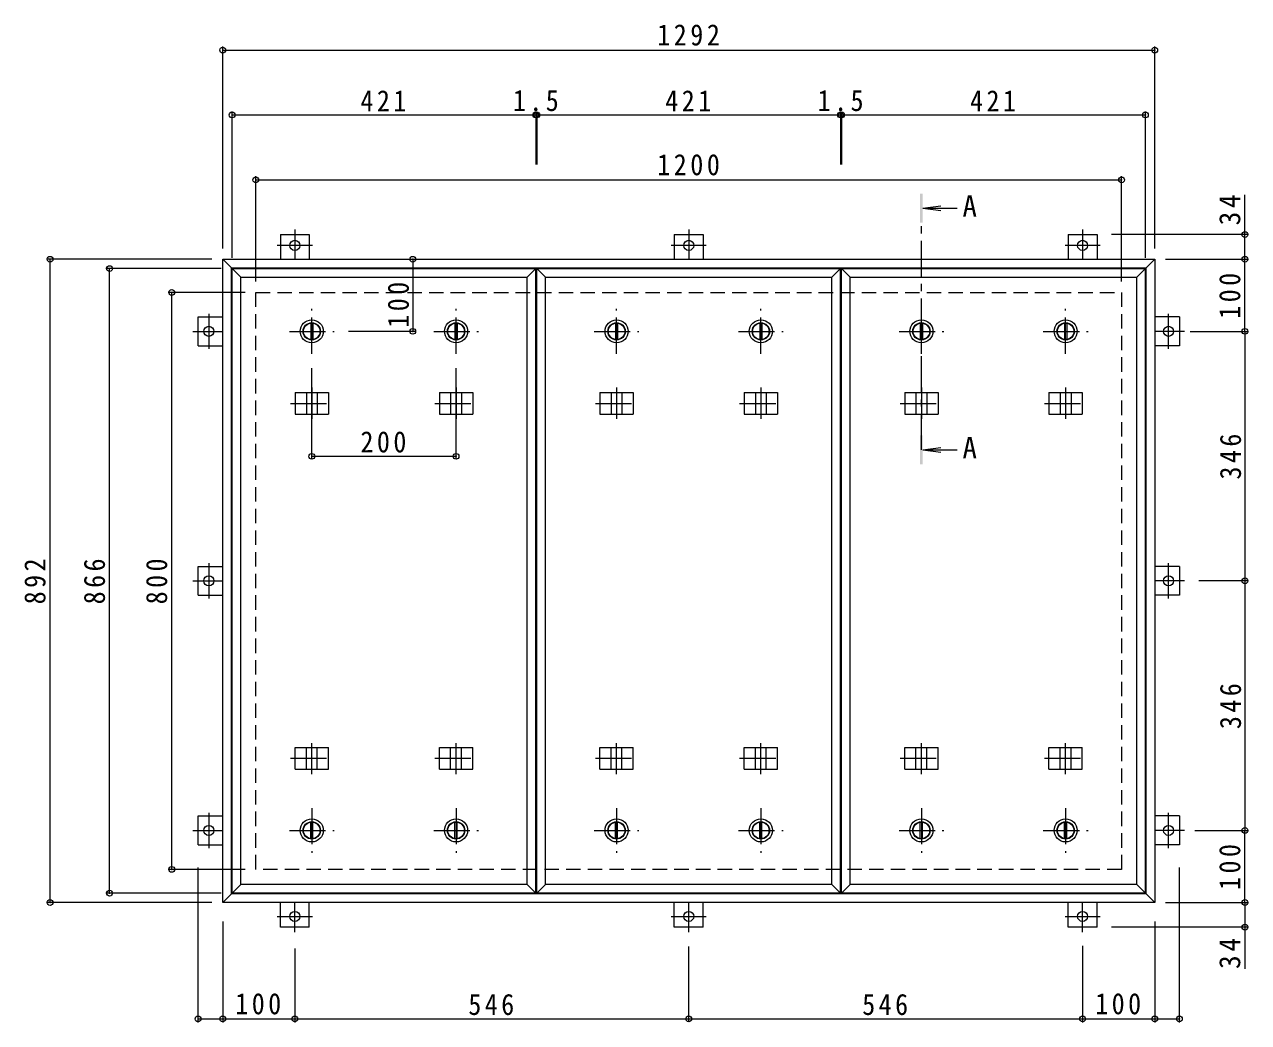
# Model space of a CAD drawing. Units: millimetres at full size, sheet at 1:10. Extents: x -1828 to 1949, y -1353 to 1369.
# Drawn here: x -1828 to -131, y -15 to 1369 of the extents above; entities that cross this region are included whole.
import ezdxf
from ezdxf.enums import TextEntityAlignment as Align

# ---------------------------------------------------------------- set-up
doc = ezdxf.new("R2010")
doc.units = ezdxf.units.MM
doc.header["$LTSCALE"] = 10
doc.header["$PDMODE"] = 32
doc.header["$PDSIZE"] = 8
doc.linetypes.add('CHAIN1', pattern=[8, 5, -1, 1, -1])
doc.linetypes.add('DASHED2', pattern=[3, 2, -1])
for name, color, linetype, lineweight in [('0-1_躯体', 2, 'DASHED2', 9), ('0-2_仕上', 3, 'Continuous', 9), ('0-3_建具', 4, 'Continuous', 9), ('0-5_寸法', 4, 'Continuous', 9), ('0-C', 2, 'Continuous', 9), ('0-E', 3, 'Continuous', 9), ('0-F', 7, 'Continuous', 9)]:
    doc.layers.add(name, color=color, linetype=linetype, lineweight=lineweight)
doc.styles.add('ＭＳ ゴシック', font='')
doc.styles.get('ＭＳ ゴシック').set_extended_font_data('MS Gothic')

msp = doc.modelspace()

# ---------------------------------------------------------------- linework, layer by layer
at = {"layer": '0-1_躯体'}
for p, q in [((-1507.34, 997.72), (-307.34, 997.72)), ((-1507.34, 197.72), (-1507.34, 997.72)), ((-307.34, 997.72), (-307.34, 197.72)), ((-307.34, 197.72), (-1507.34, 197.72))]:
    msp.add_line(p, q, dxfattribs=at)
at = {"layer": '0-2_仕上'}
for p, q in [((-1540.34, 1030.72), (-1119.34, 1030.72)), ((-1540.34, 164.72), (-1540.34, 1030.72)), ((-1528.34, 176.72), (-1528.34, 1018.72)), ((-1131.34, 1018.72), (-1119.34, 1030.72)), ((-1131.34, 176.72), (-1131.34, 1018.72)), ((-1119.34, 164.72), (-1119.34, 1030.72)), ((-1117.84, 1030.72), (-696.84, 1030.72)), ((-1117.84, 164.72), (-1117.84, 1030.72)), ((-1105.84, 176.72), (-1105.84, 1018.72)), ((-708.84, 1018.72), (-696.84, 1030.72)), ((-708.84, 176.72), (-708.84, 1018.72)), ((-696.84, 164.72), (-696.84, 1030.72)), ((-695.34, 1030.72), (-274.34, 1030.72)), ((-695.34, 164.72), (-695.34, 1030.72)), ((-683.34, 176.72), (-683.34, 1018.72)), ((-286.34, 1018.72), (-274.34, 1030.72)), ((-286.34, 176.72), (-286.34, 1018.72)), ((-274.34, 164.72), (-274.34, 1030.72)), ((-1540.34, 164.72), (-1528.34, 176.72)), ((-1131.34, 176.72), (-1528.34, 176.72)), ((-1119.34, 164.72), (-1131.34, 176.72)), ((-1117.84, 164.72), (-1105.84, 176.72)), ((-708.84, 176.72), (-1105.84, 176.72)), ((-696.84, 164.72), (-708.84, 176.72)), ((-695.34, 164.72), (-683.34, 176.72)), ((-286.34, 176.72), (-683.34, 176.72)), ((-274.34, 164.72), (-286.34, 176.72)), ((-1119.34, 164.72), (-1540.34, 164.72)), ((-696.84, 164.72), (-1117.84, 164.72)), ((-274.34, 164.72), (-695.34, 164.72))]:
    msp.add_line(p, q, dxfattribs=at)
for points in [[(-1540.34, 1030.72), (-1528.34, 1018.72), (-1131.34, 1018.72)], [(-1117.84, 1030.72), (-1105.84, 1018.72), (-708.84, 1018.72)], [(-695.34, 1030.72), (-683.34, 1018.72), (-286.34, 1018.72)]]:
    msp.add_lwpolyline(points, dxfattribs=at)
at = {"layer": '0-3_建具', "color": 2}
for p, q in [((-1553.34, 1043.72), (-1541.34, 1031.72)), ((-1553.34, 1043.72), (-261.34, 1043.72)), ((-1553.34, 151.72), (-1553.34, 1043.72)), ((-273.34, 1031.72), (-261.34, 1043.72)), ((-261.34, 1043.72), (-261.34, 151.72)), ((-1541.34, 1031.72), (-273.34, 1031.72)), ((-1541.34, 163.72), (-1541.34, 1031.72)), ((-273.34, 163.72), (-273.34, 1031.72)), ((-1541.34, 163.72), (-1553.34, 151.72)), ((-273.34, 163.72), (-1541.34, 163.72)), ((-273.34, 163.72), (-261.34, 151.72)), ((-261.34, 151.72), (-1553.34, 151.72))]:
    msp.add_line(p, q, dxfattribs=at)
at = {"layer": '0-3_建具', "linetype": 'CHAIN1'}
for p, q in [((-1429.84, 865.84), (-1429.84, 822.6)), ((-1229.84, 865.84), (-1229.84, 822.6)), ((-1007.34, 865.84), (-1007.34, 822.6)), ((-807.34, 865.84), (-807.34, 822.6)), ((-584.84, 865.84), (-584.84, 822.6)), ((-384.84, 865.84), (-384.84, 822.6)), ((-1459.25, 843.72), (-1400.43, 843.72)), ((-1259.25, 843.72), (-1200.43, 843.72)), ((-1036.75, 843.72), (-977.93, 843.72)), ((-836.75, 843.72), (-777.93, 843.72)), ((-614.25, 843.72), (-555.43, 843.72)), ((-414.25, 843.72), (-355.43, 843.72)), ((-1429.84, 329.6), (-1429.84, 372.84)), ((-1229.84, 329.6), (-1229.84, 372.84)), ((-1007.34, 329.6), (-1007.34, 372.84)), ((-807.34, 329.6), (-807.34, 372.84)), ((-584.84, 329.6), (-584.84, 372.84)), ((-384.84, 329.6), (-384.84, 372.84)), ((-1459.25, 351.72), (-1400.43, 351.72)), ((-1259.25, 351.72), (-1200.43, 351.72)), ((-1036.75, 351.72), (-977.93, 351.72)), ((-836.75, 351.72), (-777.93, 351.72)), ((-614.25, 351.72), (-555.43, 351.72)), ((-414.25, 351.72), (-355.43, 351.72))]:
    msp.add_line(p, q, dxfattribs=at)
at = {"layer": '0-3_建具'}
for p, q in [((-1452.93, 858.72), (-1452.93, 828.72)), ((-1452.93, 858.72), (-1406.75, 858.72)), ((-1437.34, 858.72), (-1437.34, 828.72)), ((-1422.34, 858.72), (-1422.34, 828.72)), ((-1406.75, 858.72), (-1406.75, 828.72)), ((-1252.93, 858.72), (-1252.93, 828.72)), ((-1252.93, 858.72), (-1206.75, 858.72)), ((-1237.34, 858.72), (-1237.34, 828.72)), ((-1222.34, 858.72), (-1222.34, 828.72)), ((-1206.75, 858.72), (-1206.75, 828.72)), ((-1030.43, 858.72), (-1030.43, 828.72)), ((-1030.43, 858.72), (-984.25, 858.72)), ((-1014.84, 858.72), (-1014.84, 828.72)), ((-999.84, 858.72), (-999.84, 828.72)), ((-984.25, 858.72), (-984.25, 828.72)), ((-830.43, 858.72), (-830.43, 828.72)), ((-830.43, 858.72), (-784.25, 858.72)), ((-814.84, 858.72), (-814.84, 828.72)), ((-799.84, 858.72), (-799.84, 828.72)), ((-784.25, 858.72), (-784.25, 828.72)), ((-607.93, 858.72), (-607.93, 828.72)), ((-607.93, 858.72), (-561.75, 858.72)), ((-592.34, 858.72), (-592.34, 828.72)), ((-577.34, 858.72), (-577.34, 828.72)), ((-561.75, 858.72), (-561.75, 828.72)), ((-407.93, 858.72), (-407.93, 828.72)), ((-407.93, 858.72), (-361.75, 858.72)), ((-392.34, 858.72), (-392.34, 828.72)), ((-377.34, 858.72), (-377.34, 828.72)), ((-361.75, 858.72), (-361.75, 828.72)), ((-1452.93, 828.72), (-1406.75, 828.72)), ((-1252.93, 828.72), (-1206.75, 828.72)), ((-1030.43, 828.72), (-984.25, 828.72)), ((-830.43, 828.72), (-784.25, 828.72)), ((-607.93, 828.72), (-561.75, 828.72)), ((-407.93, 828.72), (-361.75, 828.72)), ((-1452.93, 336.72), (-1452.93, 366.72)), ((-1452.93, 366.72), (-1406.75, 366.72)), ((-1437.34, 336.72), (-1437.34, 366.72)), ((-1422.34, 336.72), (-1422.34, 366.72)), ((-1406.75, 336.72), (-1406.75, 366.72)), ((-1252.93, 336.72), (-1252.93, 366.72)), ((-1252.93, 366.72), (-1206.75, 366.72)), ((-1237.34, 336.72), (-1237.34, 366.72)), ((-1222.34, 336.72), (-1222.34, 366.72)), ((-1206.75, 336.72), (-1206.75, 366.72)), ((-1030.43, 336.72), (-1030.43, 366.72)), ((-1030.43, 366.72), (-984.25, 366.72)), ((-1014.84, 336.72), (-1014.84, 366.72)), ((-999.84, 336.72), (-999.84, 366.72)), ((-984.25, 336.72), (-984.25, 366.72)), ((-830.43, 336.72), (-830.43, 366.72)), ((-830.43, 366.72), (-784.25, 366.72)), ((-814.84, 336.72), (-814.84, 366.72)), ((-799.84, 336.72), (-799.84, 366.72)), ((-784.25, 336.72), (-784.25, 366.72)), ((-607.93, 336.72), (-607.93, 366.72)), ((-607.93, 366.72), (-561.75, 366.72)), ((-592.34, 336.72), (-592.34, 366.72)), ((-577.34, 336.72), (-577.34, 366.72)), ((-561.75, 336.72), (-561.75, 366.72)), ((-407.93, 336.72), (-407.93, 366.72)), ((-407.93, 366.72), (-361.75, 366.72)), ((-392.34, 336.72), (-392.34, 366.72)), ((-377.34, 336.72), (-377.34, 366.72)), ((-361.75, 336.72), (-361.75, 366.72)), ((-1452.93, 336.72), (-1406.75, 336.72)), ((-1252.93, 336.72), (-1206.75, 336.72)), ((-1030.43, 336.72), (-984.25, 336.72)), ((-830.43, 336.72), (-784.25, 336.72)), ((-607.93, 336.72), (-561.75, 336.72)), ((-407.93, 336.72), (-361.75, 336.72))]:
    msp.add_line(p, q, dxfattribs=at)
at = {"layer": '0-5_寸法'}
for p, q in [((-582.84, 1114.53), (-558.05, 1117.8)), ((-582.84, 1114.53), (-558.05, 1111.27)), ((-582.84, 1114.53), (-535.37, 1114.53)), ((-582.84, 779.41), (-558.05, 782.67)), ((-582.84, 779.41), (-558.05, 776.15)), ((-582.84, 779.41), (-535.37, 779.41))]:
    msp.add_line(p, q, dxfattribs=at)
at = {"layer": '0-5_寸法', "linetype": 'CHAIN1'}
msp.add_line((-584.84, 779.41), (-584.84, 1094.53), dxfattribs=at)
at = {"layer": '0-5_寸法'}
for points in [[(-582.84, 1134.53), (-586.84, 1134.53), (-582.84, 1094.53), (-586.84, 1094.53)], [(-582.84, 759.41), (-586.84, 759.41), (-582.84, 799.41), (-586.84, 799.41)]]:
    msp.add_solid(points, dxfattribs=at)
at = {"layer": '0-C', "linetype": 'CHAIN1'}
for p, q in [((-1429.84, 912.72), (-1429.84, 974.72)), ((-1229.84, 912.72), (-1229.84, 974.72)), ((-1007.34, 912.72), (-1007.34, 974.72)), ((-807.34, 912.72), (-807.34, 974.72)), ((-584.84, 912.72), (-584.84, 974.72)), ((-384.84, 912.72), (-384.84, 974.72)), ((-1460.84, 943.72), (-1398.84, 943.72)), ((-1260.84, 943.72), (-1198.84, 943.72)), ((-1038.34, 943.72), (-976.34, 943.72)), ((-838.34, 943.72), (-776.34, 943.72)), ((-615.84, 943.72), (-553.84, 943.72)), ((-415.84, 943.72), (-353.84, 943.72)), ((-1429.84, 282.72), (-1429.84, 220.72)), ((-1229.84, 282.72), (-1229.84, 220.72)), ((-1007.34, 282.72), (-1007.34, 220.72)), ((-807.34, 282.72), (-807.34, 220.72)), ((-584.84, 282.72), (-584.84, 220.72)), ((-384.84, 282.72), (-384.84, 220.72)), ((-1460.84, 251.72), (-1398.84, 251.72)), ((-1260.84, 251.72), (-1198.84, 251.72)), ((-1038.34, 251.72), (-976.34, 251.72)), ((-838.34, 251.72), (-776.34, 251.72)), ((-615.84, 251.72), (-553.84, 251.72)), ((-415.84, 251.72), (-353.84, 251.72))]:
    msp.add_line(p, q, dxfattribs=at)
at = {"layer": '0-C'}
for p, q in [((-1431.34, 955.12), (-1431.34, 932.32)), ((-1428.34, 955.12), (-1428.34, 932.32)), ((-1231.34, 955.12), (-1231.34, 932.32)), ((-1228.34, 955.12), (-1228.34, 932.32)), ((-1008.84, 955.12), (-1008.84, 932.32)), ((-1005.84, 955.12), (-1005.84, 932.32)), ((-808.84, 955.12), (-808.84, 932.32)), ((-805.84, 955.12), (-805.84, 932.32)), ((-586.34, 955.12), (-586.34, 932.32)), ((-583.34, 955.12), (-583.34, 932.32)), ((-386.34, 955.12), (-386.34, 932.32)), ((-383.34, 955.12), (-383.34, 932.32)), ((-1431.34, 240.32), (-1431.34, 263.12)), ((-1428.34, 240.32), (-1428.34, 263.12)), ((-1231.34, 240.32), (-1231.34, 263.12)), ((-1228.34, 240.32), (-1228.34, 263.12)), ((-1008.84, 240.32), (-1008.84, 263.12)), ((-1005.84, 240.32), (-1005.84, 263.12)), ((-808.84, 240.32), (-808.84, 263.12)), ((-805.84, 240.32), (-805.84, 263.12)), ((-586.34, 240.32), (-586.34, 263.12)), ((-583.34, 240.32), (-583.34, 263.12)), ((-386.34, 240.32), (-386.34, 263.12)), ((-383.34, 240.32), (-383.34, 263.12))]:
    msp.add_line(p, q, dxfattribs=at)
for centre, radius in [((-1429.84, 943.72), 16), ((-1429.84, 943.72), 12), ((-1429.84, 943.72), 11.5), ((-1229.84, 943.72), 16), ((-1229.84, 943.72), 12), ((-1229.84, 943.72), 11.5), ((-1007.34, 943.72), 16), ((-1007.34, 943.72), 12), ((-1007.34, 943.72), 11.5), ((-807.34, 943.72), 16), ((-807.34, 943.72), 12), ((-807.34, 943.72), 11.5), ((-584.84, 943.72), 16), ((-584.84, 943.72), 12), ((-584.84, 943.72), 11.5), ((-384.84, 943.72), 16), ((-384.84, 943.72), 12), ((-384.84, 943.72), 11.5), ((-1429.84, 251.72), 16), ((-1429.84, 251.72), 12), ((-1429.84, 251.72), 11.5), ((-1229.84, 251.72), 16), ((-1229.84, 251.72), 12), ((-1229.84, 251.72), 11.5), ((-1007.34, 251.72), 16), ((-1007.34, 251.72), 12), ((-1007.34, 251.72), 11.5), ((-807.34, 251.72), 16), ((-807.34, 251.72), 12), ((-807.34, 251.72), 11.5), ((-584.84, 251.72), 16), ((-584.84, 251.72), 12), ((-584.84, 251.72), 11.5), ((-384.84, 251.72), 16), ((-384.84, 251.72), 12), ((-384.84, 251.72), 11.5)]:
    msp.add_circle(centre, radius, dxfattribs=at)
at = {"layer": '0-E'}
for p, q in [((-1473.34, 1077.92), (-1433.34, 1077.92)), ((-1473.34, 1077.92), (-1473.34, 1043.72)), ((-1433.34, 1077.92), (-1433.34, 1043.72)), ((-927.34, 1077.92), (-887.34, 1077.92)), ((-927.34, 1077.92), (-927.34, 1043.72)), ((-887.34, 1077.92), (-887.34, 1043.72)), ((-381.34, 1077.92), (-341.34, 1077.92)), ((-381.34, 1077.92), (-381.34, 1043.72)), ((-341.34, 1077.92), (-341.34, 1043.72)), ((-1587.54, 923.72), (-1587.54, 963.72)), ((-1587.54, 963.72), (-1553.34, 963.72)), ((-227.14, 963.72), (-261.34, 963.72)), ((-227.14, 963.72), (-227.14, 923.72)), ((-1587.54, 923.72), (-1553.34, 923.72)), ((-227.14, 923.72), (-261.34, 923.72)), ((-1587.54, 577.72), (-1587.54, 617.72)), ((-1587.54, 617.72), (-1553.34, 617.72)), ((-227.14, 617.72), (-261.34, 617.72)), ((-227.14, 617.72), (-227.14, 577.72)), ((-1587.54, 577.72), (-1553.34, 577.72)), ((-227.14, 577.72), (-261.34, 577.72)), ((-1587.54, 231.72), (-1587.54, 271.72)), ((-1587.54, 271.72), (-1553.34, 271.72)), ((-227.14, 271.72), (-261.34, 271.72)), ((-227.14, 271.72), (-227.14, 231.72)), ((-1587.54, 231.72), (-1553.34, 231.72)), ((-227.14, 231.72), (-261.34, 231.72)), ((-1473.34, 117.52), (-1473.34, 151.72)), ((-1433.34, 117.52), (-1433.34, 151.72)), ((-927.34, 117.52), (-927.34, 151.72)), ((-887.34, 117.52), (-887.34, 151.72)), ((-381.34, 117.52), (-381.34, 151.72)), ((-341.34, 117.52), (-341.34, 151.72)), ((-1433.34, 117.52), (-1473.34, 117.52)), ((-887.34, 117.52), (-927.34, 117.52)), ((-341.34, 117.52), (-381.34, 117.52))]:
    msp.add_line(p, q, dxfattribs=at)
at = {"layer": '0-E', "linetype": 'CHAIN1'}
for p, q in [((-1453.34, 1084.89), (-1453.34, 1043.72)), ((-907.34, 1084.89), (-907.34, 1043.72)), ((-361.34, 1084.89), (-361.34, 1043.72)), ((-1428.96, 1062.92), (-1477.72, 1062.92)), ((-882.96, 1062.92), (-931.72, 1062.92)), ((-336.96, 1062.92), (-385.72, 1062.92)), ((-1572.54, 968.09), (-1572.54, 919.34)), ((-242.14, 919.34), (-242.14, 968.09)), ((-1594.51, 943.72), (-1553.34, 943.72)), ((-220.17, 943.72), (-261.34, 943.72)), ((-1572.54, 622.09), (-1572.54, 573.34)), ((-242.14, 573.34), (-242.14, 622.09)), ((-1594.51, 597.72), (-1553.34, 597.72)), ((-220.17, 597.72), (-261.34, 597.72)), ((-1572.54, 276.09), (-1572.54, 227.34)), ((-242.14, 227.34), (-242.14, 276.09)), ((-1594.51, 251.72), (-1553.34, 251.72)), ((-220.17, 251.72), (-261.34, 251.72)), ((-1453.34, 110.54), (-1453.34, 151.72)), ((-907.34, 110.54), (-907.34, 151.72)), ((-361.34, 110.54), (-361.34, 151.72)), ((-1477.72, 132.52), (-1428.96, 132.52)), ((-931.72, 132.52), (-882.96, 132.52)), ((-385.72, 132.52), (-336.96, 132.52))]:
    msp.add_line(p, q, dxfattribs=at)
at = {"layer": '0-E'}
for centre in [(-1453.34, 1062.92), (-907.34, 1062.92), (-361.34, 1062.92), (-1572.54, 943.72), (-242.14, 943.72), (-1572.54, 597.72), (-242.14, 597.72), (-1572.54, 251.72), (-242.14, 251.72), (-1453.34, 132.52), (-907.34, 132.52), (-361.34, 132.52)]:
    msp.add_circle(centre, 7, dxfattribs=at)
at = {"layer": '0-F'}
for p, q in [((-1553.34, 1058.72), (-1553.34, 1338.72)), ((-1553.34, 1333.72), (-261.34, 1333.72)), ((-261.34, 1058.72), (-261.34, 1338.72)), ((-1540.34, 1045.72), (-1540.34, 1248.72)), ((-1540.34, 1243.72), (-1119.34, 1243.72)), ((-1119.34, 1246.72), (-1119.34, 1175)), ((-1119.34, 1243.72), (-1117.84, 1243.72)), ((-1117.84, 1246.72), (-1117.84, 1175)), ((-1117.84, 1243.72), (-696.84, 1243.72)), ((-696.84, 1246.72), (-696.84, 1175)), ((-696.84, 1243.72), (-695.34, 1243.72)), ((-695.34, 1246.72), (-695.34, 1175)), ((-695.34, 1243.72), (-274.34, 1243.72)), ((-274.34, 1045.72), (-274.34, 1248.72)), ((-1507.34, 1012.72), (-1507.34, 1158.72)), ((-307.34, 1012.72), (-307.34, 1158.72)), ((-1507.34, 1153.72), (-307.34, 1153.72)), ((-136.36, 1077.92), (-136.36, 1133.1)), ((-131.36, 1077.92), (-321.34, 1077.92)), ((-136.36, 1043.72), (-136.36, 1077.92)), ((-1568.34, 1043.72), (-1797.6, 1043.72)), ((-1792.6, 151.72), (-1792.6, 1043.72)), ((-1289.92, 1043.72), (-1289.92, 943.72)), ((-246.34, 1043.72), (-131.36, 1043.72)), ((-136.36, 943.72), (-136.36, 1043.72)), ((-1555.34, 1030.72), (-1715.13, 1030.72)), ((-1710.13, 164.72), (-1710.13, 1030.72)), ((-1522.34, 997.72), (-1628.96, 997.72)), ((-1623.96, 197.72), (-1623.96, 997.72)), ((-1286.92, 943.72), (-1378.84, 943.72)), ((-212.41, 943.72), (-131.36, 943.72)), ((-136.36, 943.72), (-136.36, 597.72)), ((-1429.84, 767.42), (-1429.84, 892.72)), ((-1229.84, 767.42), (-1229.84, 892.72)), ((-1429.84, 770.42), (-1229.84, 770.42)), ((-133.36, 597.72), (-200.17, 597.72)), ((-136.36, 597.72), (-136.36, 251.72)), ((-205.82, 251.72), (-131.36, 251.72)), ((-136.36, 151.72), (-136.36, 251.72)), ((-1522.34, 197.72), (-1628.96, 197.72)), ((-1587.54, -14.65), (-1587.54, 200.51)), ((-227.14, -14.65), (-227.14, 200.51)), ((-1555.34, 164.72), (-1715.13, 164.72)), ((-1568.34, 151.72), (-1797.6, 151.72)), ((-246.34, 151.72), (-131.36, 151.72)), ((-136.36, 151.72), (-136.36, 117.52)), ((-1553.34, 125.51), (-1553.34, -14.65)), ((-261.34, 125.51), (-261.34, -14.65)), ((-131.36, 117.52), (-321.34, 117.52)), ((-136.36, 117.52), (-136.36, 59.57)), ((-1453.34, 88.21), (-1453.34, -14.65)), ((-907.34, -12.65), (-907.34, 90.54)), ((-361.34, 91.58), (-361.34, -14.65)), ((-1587.54, -9.65), (-1553.34, -9.65)), ((-1553.34, -9.65), (-1453.34, -9.65)), ((-1453.34, -9.65), (-907.34, -9.65)), ((-907.34, -9.65), (-361.34, -9.65)), ((-361.34, -9.65), (-261.34, -9.65)), ((-261.34, -9.65), (-227.14, -9.65))]:
    msp.add_line(p, q, dxfattribs=at)
for p in [(-1553.34, 1333.72), (-261.34, 1333.72), (-1540.34, 1243.72), (-1119.34, 1243.72), (-1117.84, 1243.72), (-696.84, 1243.72), (-695.34, 1243.72), (-274.34, 1243.72), (-1507.34, 1153.72), (-307.34, 1153.72), (-136.36, 1077.92), (-1792.6, 1043.72), (-1289.92, 1043.72), (-136.36, 1043.72), (-1710.13, 1030.72), (-1623.96, 997.72), (-1289.92, 943.72), (-136.36, 943.72), (-1429.84, 770.42), (-1229.84, 770.42), (-136.36, 597.72), (-136.36, 251.72), (-1623.96, 197.72), (-1792.6, 151.72), (-1710.13, 164.72), (-136.36, 151.72), (-136.36, 117.52), (-1587.54, -9.65), (-1553.34, -9.65), (-1453.34, -9.65), (-907.34, -9.65), (-361.34, -9.65), (-261.34, -9.65), (-227.14, -9.65)]:
    msp.add_point(p, dxfattribs=at)

# ---------------------------------------------------------------- texts
at = {"layer": '0-5_寸法', "color": 2, "style": 'ＭＳ ゴシック'}
for p in [(-527.81, 1094.14), (-527.81, 759.01)]:
    msp.add_text('A', height=29.33, dxfattribs=at).set_placement(p, align=Align.BOTTOM_LEFT)
at = {"layer": '0-F', "color": 2, "char_height": 29.33, "attachment_point": 7, "style": 'ＭＳ ゴシック'}
for s, insert in [('\\T1.28;\\W0.9;1292', (-951.09, 1339.72)), ('\\T1.27;\\W0.9;421', (-1362.34, 1248.72)), ('\\T1.27;\\W0.9;1.5', (-1151.09, 1248.72)), ('\\T1.27;\\W0.9;421', (-939.84, 1248.72)), ('\\T1.27;\\W0.9;1.5', (-728.59, 1248.72)), ('\\T1.27;\\W0.9;421', (-517.34, 1248.72)), ('\\T1.28;\\W0.9;1200', (-951.09, 1159.72)), ('\\T1.27;\\W0.9;200', (-1362.34, 775.42)), ('\\T1.27;\\W0.9;100', (-1535.84, -3.65)), ('\\T1.27;\\W0.9;546', (-1212.84, -4.65)), ('\\T1.27;\\W0.9;546', (-666.84, -4.65)), ('\\T1.27;\\W0.9;100', (-343.84, -3.65))]:
    msp.add_mtext(s, dxfattribs=dict(at, insert=insert))
at = {"layer": '0-F', "color": 2, "char_height": 29.33, "attachment_point": 7, "rotation": 90, "style": 'ＭＳ ゴシック'}
for s, insert in [('\\T1.27;\\W0.95;34', (-142.36, 1090.6)), ('\\T1.27;\\W0.9;100', (-142.36, 961.22)), ('\\T1.27;\\W0.9;100', (-1294.92, 948.81)), ('\\T1.27;\\W0.9;346', (-141.36, 738.22)), ('\\T1.27;\\W0.9;892', (-1798.6, 565.22)), ('\\T1.27;\\W0.9;866', (-1716.13, 565.22)), ('\\T1.27;\\W0.9;800', (-1629.96, 565.22)), ('\\T1.27;\\W0.9;346', (-141.36, 392.22)), ('\\T1.27;\\W0.9;100', (-142.36, 169.22)), ('\\T1.27;\\W0.95;34', (-142.36, 59.57))]:
    msp.add_mtext(s, dxfattribs=dict(at, insert=insert))

doc.saveas('drawing.dxf')
